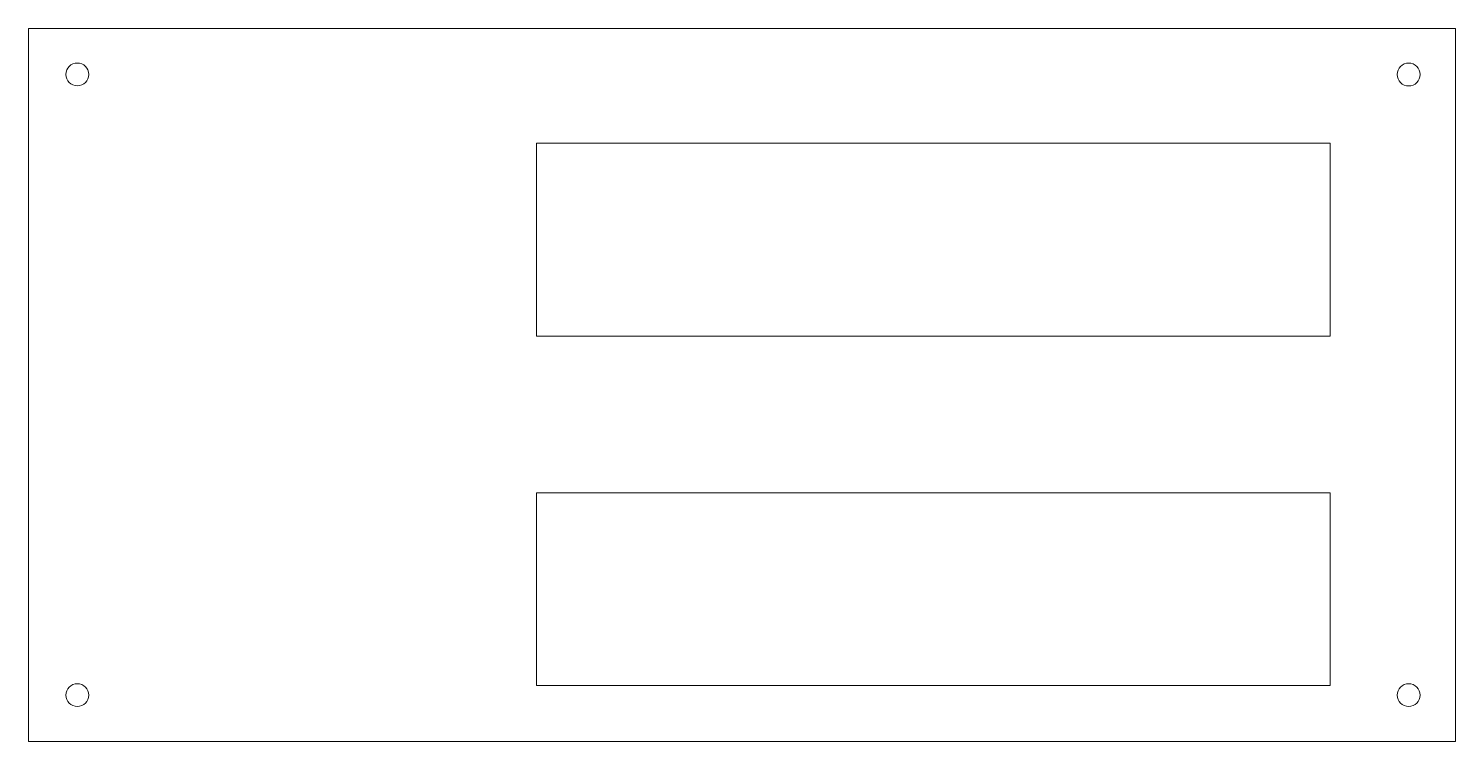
# Model space of a CAD drawing. Header units: inches. Extents: x 5 to 205, y -105 to -5.
import ezdxf

# ---------------------------------------------------------------- set-up
doc = ezdxf.new("R2010")
doc.units = ezdxf.units.IN
doc.header["$MEASUREMENT"] = 0
doc.layers.add('Layer 1', color=7, linetype='Continuous')

# ---------------------------------------------------------------- blocks, each defined once
blk = doc.blocks.new('block 3')
at = {"layer": 'Layer 1', "lineweight": 0}
blk.add_lwpolyline([(187.61, -21.03), (76.37, -21.03), (76.37, -48.07), (187.61, -48.07), (187.61, -21.03)], dxfattribs=at)
for points in [[(13.61, -11.37), (13.61, -12.25), (12.89, -12.97), (12.01, -12.97), (11.12, -12.97), (10.41, -12.25), (10.41, -11.37), (10.41, -10.48), (11.12, -9.77), (12.01, -9.77), (12.89, -9.77), (13.61, -10.48), (13.61, -11.37)], [(200.21, -11.38), (200.21, -12.27), (199.5, -12.99), (198.61, -12.99), (197.73, -12.99), (197.01, -12.27), (197.01, -11.38), (197.01, -10.49), (197.73, -9.77), (198.61, -9.77), (199.5, -9.77), (200.21, -10.49), (200.21, -11.38)]]:
    blk.add_open_spline(points, degree=3, knots=[0, 0, 0, 0, 1, 1, 1, 2, 2, 2, 3, 3, 3, 4, 4, 4, 4], dxfattribs=at)
blk = doc.blocks.new('block 4')
at = {"layer": 'Layer 1', "lineweight": 0}
blk.add_lwpolyline([(187.61, -70.03), (76.37, -70.03), (76.37, -97.07), (187.61, -97.07), (187.61, -70.03)], dxfattribs=at)
for points in [[(13.61, -98.43), (13.61, -99.31), (12.89, -100.03), (12.01, -100.03), (11.12, -100.03), (10.41, -99.31), (10.41, -98.43), (10.41, -97.54), (11.12, -96.83), (12.01, -96.83), (12.89, -96.83), (13.61, -97.54), (13.61, -98.43)], [(200.21, -98.43), (200.21, -99.31), (199.5, -100.03), (198.61, -100.03), (197.73, -100.03), (197.01, -99.31), (197.01, -98.43), (197.01, -97.54), (197.73, -96.83), (198.61, -96.83), (199.5, -96.83), (200.21, -97.54), (200.21, -98.43)]]:
    blk.add_open_spline(points, degree=3, knots=[0, 0, 0, 0, 1, 1, 1, 2, 2, 2, 3, 3, 3, 4, 4, 4, 4], dxfattribs=at)
blk = doc.blocks.new('block 2')
at = {"layer": 'Layer 1', "lineweight": 0}
blk.add_lwpolyline([(205.17, -104.93), (5.17, -104.93), (5.17, -4.93), (205.17, -4.93), (205.17, -104.93)], dxfattribs=at)
at = {"layer": 'Layer 1'}
for name in ['block 3', 'block 4']:
    blk.add_blockref(name, (0, 0), dxfattribs=at)

msp = doc.modelspace()

# ---------------------------------------------------------------- block references
at = {"layer": 'Layer 1'}
msp.add_blockref('block 2', (0, 0), dxfattribs=at)

doc.saveas('drawing.dxf')
